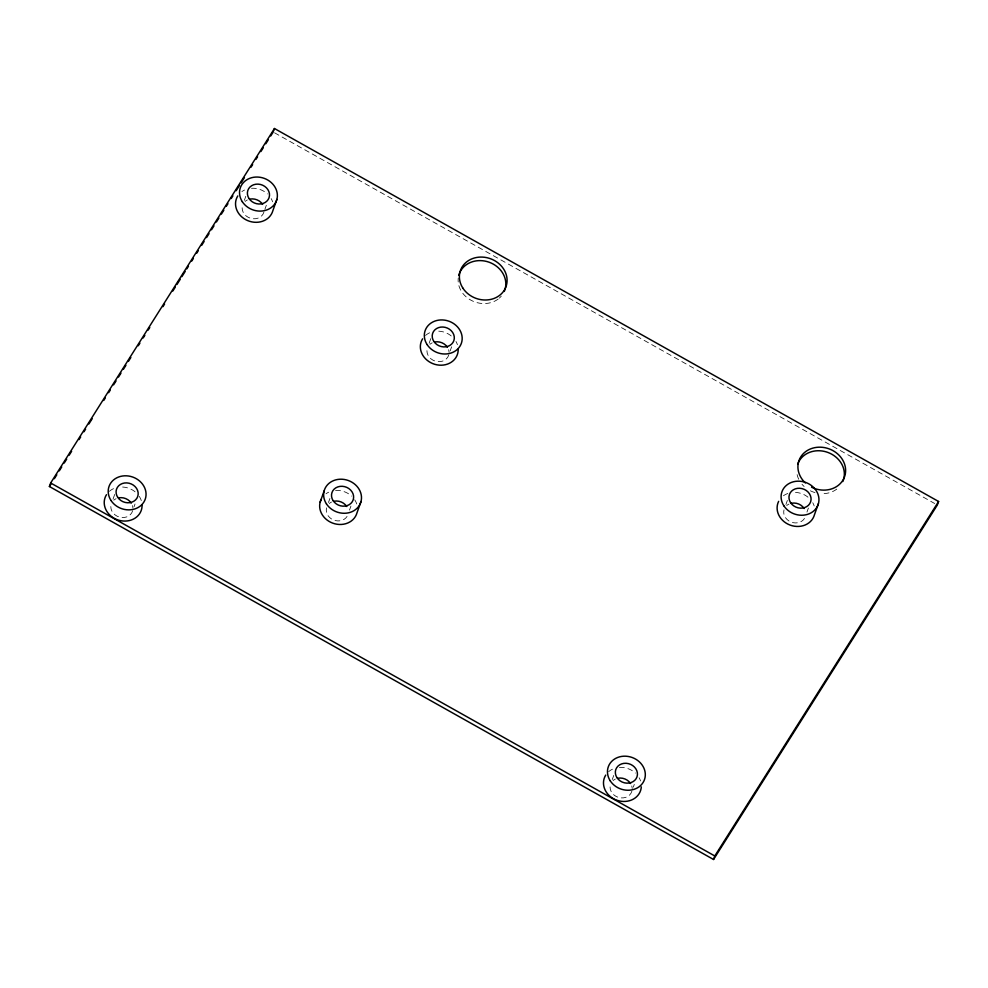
<?xml version="1.0" encoding="UTF-8"?>
<svg xmlns="http://www.w3.org/2000/svg" width="988" height="988" viewBox="0 0 988 988"><rect width="100%" height="100%" fill="white"/><g stroke="black" fill="none" stroke-linecap="round" stroke-linejoin="round"><path stroke-width="0.74" stroke-dasharray="4.94 3.71" d="M113.027 499.113L114.941 493.741M134.072 506.708L135.023 504.016M244.345 200.342L245.777 196.316M264.908 209.283L266.34 205.257M328.473 502.484L329.906 498.471M349.517 510.08L350.938 506.054M429.15 343.244L431.064 337.871M450.195 350.839L451.627 346.8M612.288 779.495L613.721 775.457M633.333 787.09L634.284 784.398M785.917 504.485L787.35 500.459M806.961 512.08L808.394 508.054M274.553 132.8L934.66 503.51M631.9 791.116A11.214 9.781 19.6 0 1 618.574 797.44A11.214 9.781 19.6 0 1 610.374 784.867M613.091 780.557A11.214 9.781 19.6 0 1 615.339 779.1M631.727 785.966A11.214 9.781 19.6 0 1 632.184 788.56M804.491 518.453A11.214 9.781 19.6 0 1 790.82 521.948A11.214 9.781 19.6 0 1 784.003 509.857M786.72 505.56A11.214 9.781 19.6 0 1 788.955 504.09M836.75 489.134A24.181 21.106 19.6 0 1 821.189 493.642M814.989 492.592A24.181 21.106 19.6 0 1 810.284 490.74M804.133 486.491A24.181 21.106 19.6 0 1 802.009 484.281M798.736 479.266A24.181 21.106 19.6 0 1 796.958 473.783M501.299 296.116A24.181 21.106 19.6 0 1 499.311 298.117M498.211 299.018A24.181 21.106 19.6 0 1 471.338 300.414A24.181 21.106 19.6 0 1 458.247 278.073M448.762 354.865A11.214 9.781 19.6 0 1 435.449 361.188A11.214 9.781 19.6 0 1 427.236 348.616M429.965 344.306A11.214 9.781 19.6 0 1 432.201 342.848M448.601 349.715A11.214 9.781 19.6 0 1 449.058 352.308M263.944 211.975A11.214 9.781 19.6 0 1 250.631 218.299A11.214 9.781 19.6 0 1 242.431 205.714M245.148 201.416A11.214 9.781 19.6 0 1 247.395 199.947M347.06 516.428A11.214 9.781 19.6 0 1 333.388 519.935A11.214 9.781 19.6 0 1 326.559 507.844M329.288 503.534A11.214 9.781 19.6 0 1 331.523 502.077M132.639 510.734A11.214 9.781 19.6 0 1 119.313 517.057A11.214 9.781 19.6 0 1 111.113 504.485M113.83 500.175A11.214 9.781 19.6 0 1 116.078 498.718M132.466 505.584A11.214 9.781 19.6 0 1 132.923 508.178M608.645 771.69A19.192 16.747 19.6 0 1 612.474 769.195M619.402 767.417A19.192 16.747 19.6 0 1 635.408 773.073M639.137 777.766A19.192 16.747 19.6 0 1 640.545 780.952M109.384 491.308A19.192 16.747 19.6 0 1 115.411 487.936M122.611 487.022A19.192 16.747 19.6 0 1 136.146 492.691M139.259 496.371A19.192 16.747 19.6 0 1 141.284 500.57M326.003 493.778A19.192 16.747 19.6 0 1 328.646 492.209M335.574 490.443A19.192 16.747 19.6 0 1 351.58 496.1M354.692 499.78A19.192 16.747 19.6 0 1 356.717 503.979M241.887 191.61A19.192 16.747 19.6 0 1 244.53 190.042M251.458 188.276A19.192 16.747 19.6 0 1 267.464 193.932M271.194 198.625A19.192 16.747 19.6 0 1 272.602 201.811M425.507 335.438A19.192 16.747 19.6 0 1 431.534 332.067M438.734 331.153A19.192 16.747 19.6 0 1 452.269 336.822M455.999 341.515A19.192 16.747 19.6 0 1 457.407 344.701M783.459 495.754A19.192 16.747 19.6 0 1 788.288 493.321M795.488 492.395A19.192 16.747 19.6 0 1 809.036 498.076M812.766 502.756A19.192 16.747 19.6 0 1 814.174 505.955"/><path stroke-width="1.48" d="M49.4 486.516L50.66 482.984L274.454 128.514L938.6 501.484L937.34 505.016L713.546 859.486L49.4 486.516L51.043 483.91M273.627 130.861L274.454 128.514M276.862 199.415L272.886 210.617A19.192 16.747 19.6 0 1 247.716 220.62A19.192 16.747 19.6 0 1 237.799 195.92M320.161 502.089L324.15 490.888M360.991 501.583L357.001 512.784A19.192 16.747 19.6 0 1 332.61 523.097A19.192 16.747 19.6 0 1 321.199 499.36M818.435 503.559L814.445 514.76A19.192 16.747 19.6 0 1 790.067 525.073A19.192 16.747 19.6 0 1 778.655 501.336M713.546 859.486L714.793 855.966L938.6 501.484M54.34 478.698L56.81 474.783M59.268 470.868L61.738 466.966M64.208 463.051L66.678 459.148M69.148 455.233L71.618 451.331M79.015 439.598L80.67 436.992M83.955 431.781L85.598 429.175M88.895 423.963L92.18 418.739M103.703 400.498L105.346 397.892M108.643 392.681L110.285 390.075M113.583 384.863L116.053 380.948M118.511 377.046L120.981 373.131M123.451 369.228L125.921 365.313M128.391 361.398L130.861 357.495M138.258 345.763L139.913 343.157M143.198 337.945L144.841 335.34M148.138 330.128L149.781 327.522M162.946 306.675L164.588 304.057M172.826 291.028L175.284 287.125M176.938 284.519L180.224 279.308M181.866 276.689L185.164 271.478M186.806 268.872L188.449 266.266M191.746 261.054L193.389 258.448M196.686 253.237L198.329 250.631M201.614 245.419L204.084 241.504M206.554 237.602L209.024 233.687M211.494 229.784L213.964 225.869M216.434 221.967L218.891 218.052M221.361 214.137L223.831 210.234M226.301 206.319L227.944 203.713M231.241 198.502L232.884 195.896M236.181 190.684L239.467 185.472M241.109 182.866L244.407 177.655M250.989 167.231L252.632 164.613M255.929 159.401L257.572 156.796M260.857 151.584L263.327 147.681M265.797 143.766L268.267 139.864M270.737 135.949L273.207 132.034M50.66 482.984L714.793 855.966M617.969 778.235A11.214 9.781 19.6 0 1 630.554 783.509M791.598 503.238A11.214 9.781 19.6 0 1 804.183 508.511M797.711 464.15A24.181 21.106 19.6 0 1 828.265 452.578A24.181 21.106 19.6 0 1 842.801 481.551M458.765 275.343A24.181 21.106 19.6 0 1 488.998 262.178A24.181 21.106 19.6 0 1 504.263 291.435M434.831 341.984A11.214 9.781 19.6 0 1 447.416 347.257M250.026 199.094A11.214 9.781 19.6 0 1 262.61 204.368M334.154 501.212A11.214 9.781 19.6 0 1 346.739 506.498M118.708 497.853A11.214 9.781 19.6 0 1 131.293 503.127M641.311 786.868A19.192 16.747 19.6 0 1 617.228 800.354A19.192 16.747 19.6 0 1 605.755 775.061M142.074 505.016A19.192 16.747 19.6 0 1 118.77 520.219A19.192 16.747 19.6 0 1 106.494 494.679M458.197 349.147A19.192 16.747 19.6 0 1 434.893 364.35A19.192 16.747 19.6 0 1 422.617 338.81M805.393 482.947A24.181 21.106 19.6 0 1 812.593 448.194A24.181 21.106 19.6 0 1 845.617 471.017A24.181 21.106 19.6 0 1 811.543 487.195M462.927 288.187A24.181 21.106 19.6 0 0 504.226 290.324A24.181 21.106 19.6 0 0 482.564 257.102A24.181 21.106 19.6 0 0 462.927 288.187M616.981 777.692A11.214 9.781 19.6 0 0 636.124 778.68A11.214 9.781 19.6 0 0 626.083 763.279A11.214 9.781 19.6 0 0 616.981 777.692M790.61 502.694A11.214 9.781 19.6 0 0 809.752 503.682A11.214 9.781 19.6 0 0 799.712 488.27A11.214 9.781 19.6 0 0 790.61 502.694M433.843 341.44A11.214 9.781 19.6 0 0 452.998 342.428A11.214 9.781 19.6 0 0 442.945 327.028A11.214 9.781 19.6 0 0 433.843 341.44M249.038 198.551A11.214 9.781 19.6 0 0 268.18 199.539A11.214 9.781 19.6 0 0 258.14 184.126A11.214 9.781 19.6 0 0 249.038 198.551M333.154 500.718A11.214 9.781 19.6 0 0 352.296 501.706A11.214 9.781 19.6 0 0 342.256 486.294A11.214 9.781 19.6 0 0 333.154 500.718M117.72 497.31A11.214 9.781 19.6 0 0 136.863 498.298A11.214 9.781 19.6 0 0 126.822 482.897A11.214 9.781 19.6 0 0 117.72 497.31M111.014 500.496A19.192 16.747 19.6 0 0 143.791 502.188A19.192 16.747 19.6 0 0 126.6 475.821A19.192 16.747 19.6 0 0 111.014 500.496M242.332 201.737A19.192 16.747 19.6 0 0 275.109 203.429A19.192 16.747 19.6 0 0 257.905 177.062A19.192 16.747 19.6 0 0 242.332 201.737M427.137 344.627A19.192 16.747 19.6 0 0 459.914 346.319A19.192 16.747 19.6 0 0 442.723 319.951A19.192 16.747 19.6 0 0 427.137 344.627M326.448 503.905A19.192 16.747 19.6 0 0 359.224 505.597A19.192 16.747 19.6 0 0 342.033 479.229A19.192 16.747 19.6 0 0 326.448 503.905M610.275 780.878A19.192 16.747 19.6 0 0 643.052 782.57A19.192 16.747 19.6 0 0 625.861 756.203A19.192 16.747 19.6 0 0 610.275 780.878M783.904 505.868A19.192 16.747 19.6 0 0 816.681 507.573A19.192 16.747 19.6 0 0 799.477 481.193A19.192 16.747 19.6 0 0 783.904 505.868"/></g></svg>
